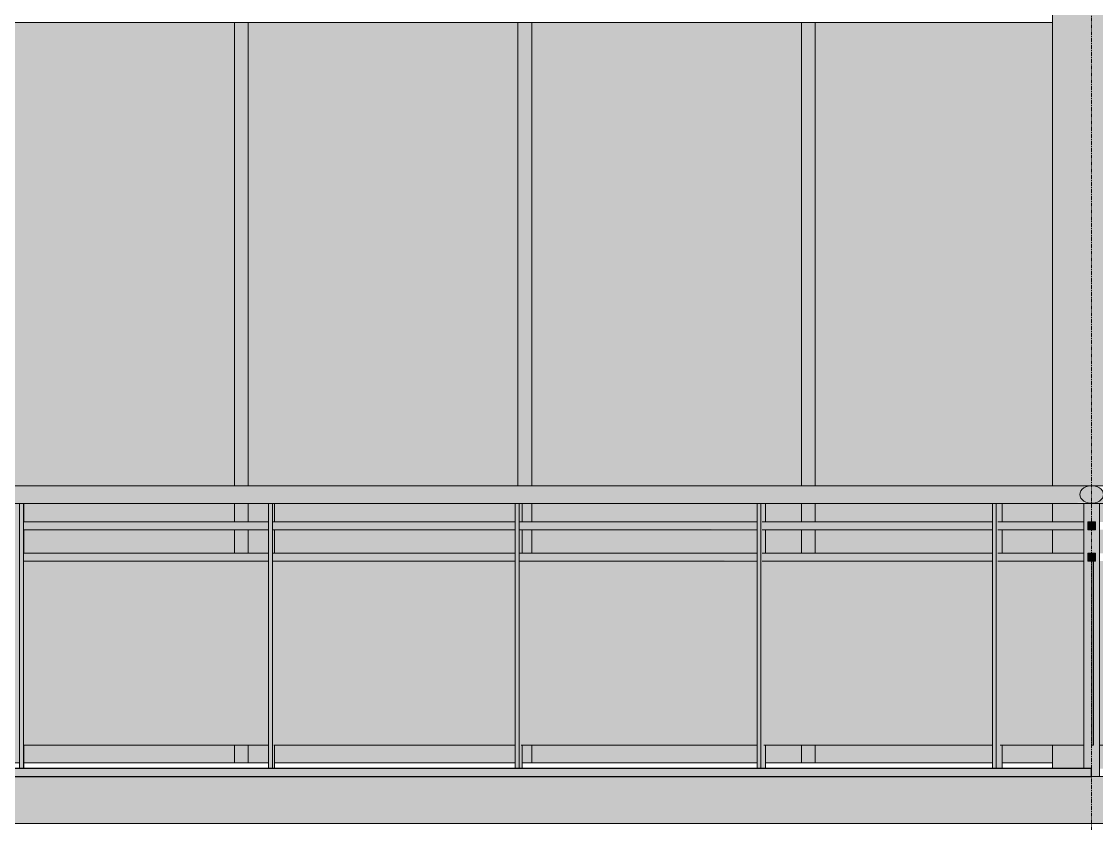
# Model space of a CAD drawing. Header units: inches. Extents: x -55396 to -733, y -290 to 853.
# Drawn here: x -23222.5 to -23085.3, y -6 to 96.4 of the extents above; entities that cross this region are included whole.
import ezdxf

# ---------------------------------------------------------------- set-up
doc = ezdxf.new("R2010")
doc.units = ezdxf.units.IN
doc.header["$MEASUREMENT"] = 0
doc.linetypes.add('Grid Line 1_2_', pattern=[0.875, 0.5, -0.125, 0.125, -0.125])
for name, color, linetype, lineweight in [('A-FLOR', 192, 'Continuous', 9), ('A-FLOR-HRAL', 11, 'Continuous', 9), ('A-GLAZ-CURT', 52, 'Continuous', 9), ('A-GLAZ-CWMG', 51, 'Continuous', 9), ('C-BLDG-PADS', 91, 'Continuous', 9), ('S-BEAM', 12, 'Continuous', 9), ('S-GRID', 1, 'Continuous', 9)]:
    doc.layers.add(name, color=color, linetype=linetype, lineweight=lineweight)

# ---------------------------------------------------------------- blocks, each defined once
blk = doc.blocks.new('Railing - 2_ x 1_2_-V100-Section 13')
at = {"layer": 'A-FLOR-HRAL'}
for points in [[(-23222.79, 1), (-23222.29, 1), (-23222.29, 34.87), (-23222.79, 34.87), (-23222.79, 17.96)], [(-23222.25, 1), (-23222.23, 1), (-23222.29, 1)]]:
    blk.add_hatch(color=256, dxfattribs=at).paths.add_polyline_path(points, flags=0)
for p, q in [((-23222.29, 34.87), (-23222.79, 34.87)), ((-23222.79, 1), (-23222.79, 34.87)), ((-23222.23, 34.87), (-23222.29, 34.87)), ((-23222.29, 1), (-23222.29, 34.87)), ((-23222.23, 32.5), (-23222.23, 34.87)), ((-23222.23, 28.5), (-23222.23, 31.5)), ((-23222.23, 1), (-23222.23, 4))]:
    blk.add_line(p, q, dxfattribs=at)
blk = doc.blocks.new('Railing - 2_ 8_-V101-Section 13')
at = {"layer": 'A-FLOR-HRAL'}
blk.add_hatch(color=256, dxfattribs=at).paths.add_polyline_path([(-23219.09, 4), (-23190.98, 4), (-23190.98, 27.5), (-23222.25, 27.5), (-23222.25, 4)], flags=0)
blk.add_line((-23222.29, 4), (-23190.98, 4), dxfattribs=at)
blk = doc.blocks.new('Railing - 2_ x 1_2_-V102-Section 13')
at = {"layer": 'A-FLOR-HRAL'}
for points in [[(-23190.98, 1), (-23190.48, 1), (-23190.48, 34.87), (-23190.98, 34.87), (-23190.98, 17.96)], [(-23190.32, 1), (-23190.25, 1), (-23190.32, 27.5), (-23190.43, 27.5), (-23190.43, 28.5), (-23190.25, 28.5), (-23190.25, 31.5), (-23190.43, 31.5), (-23190.43, 32.5), (-23190.25, 32.5), (-23190.25, 34.87), (-23190.48, 34.87), (-23190.48, 1)]]:
    blk.add_hatch(color=256, dxfattribs=at).paths.add_polyline_path(points, flags=0)
for p, q in [((-23190.48, 34.87), (-23190.98, 34.87)), ((-23190.98, 1), (-23190.98, 34.87)), ((-23190.25, 34.87), (-23190.48, 34.87)), ((-23190.48, 1), (-23190.48, 34.87)), ((-23190.25, 32.5), (-23190.25, 34.87)), ((-23190.25, 28.5), (-23190.25, 31.5)), ((-23190.25, 1), (-23190.25, 4))]:
    blk.add_line(p, q, dxfattribs=at)
blk = doc.blocks.new('Railing - 2_ 8_-V103-Section 13')
at = {"layer": 'A-FLOR-HRAL'}
blk.add_hatch(color=256, dxfattribs=at).paths.add_polyline_path([(-23159.5, 4), (-23159.5, 27.5), (-23190.32, 27.5), (-23190.32, 4), (-23184.53, 4)], flags=0)
blk.add_line((-23190.32, 4), (-23159.5, 4), dxfattribs=at)
blk = doc.blocks.new('Railing - 2_ x 1_2_-V104-Section 13')
at = {"layer": 'A-FLOR-HRAL'}
for points in [[(-23159.5, 1), (-23159.01, 1), (-23159.01, 34.87), (-23159.5, 34.87), (-23159.5, 17.96)], [(-23158.6, 1), (-23158.6, 4), (-23158.73, 4), (-23158.73, 27.5), (-23158.92, 27.5), (-23158.92, 28.5), (-23158.6, 28.5), (-23158.61, 31.5), (-23158.92, 31.5), (-23158.92, 32.5), (-23158.6, 32.5), (-23158.61, 34.87), (-23159.01, 34.87), (-23159.01, 1), (-23158.73, 1)]]:
    blk.add_hatch(color=256, dxfattribs=at).paths.add_polyline_path(points, flags=0)
for p, q in [((-23159.01, 34.87), (-23159.5, 34.87)), ((-23159.5, 1), (-23159.5, 34.87)), ((-23158.6, 34.87), (-23159.01, 34.87)), ((-23159.01, 1), (-23159.01, 34.87)), ((-23158.6, 32.5), (-23158.6, 34.87)), ((-23158.6, 28.5), (-23158.6, 31.5)), ((-23158.6, 1), (-23158.6, 4))]:
    blk.add_line(p, q, dxfattribs=at)
blk = doc.blocks.new('Railing - 2_ 8_-V105-Section 13')
at = {"layer": 'A-FLOR-HRAL'}
blk.add_hatch(color=256, dxfattribs=at).paths.add_polyline_path([(-23128.6, 4), (-23128.6, 27.5), (-23158.73, 27.5), (-23158.73, 4), (-23149.97, 4)], flags=0)
blk.add_line((-23158.73, 4), (-23128.6, 4), dxfattribs=at)
blk = doc.blocks.new('Railing - 2_ x 1_2_-V106-Section 13')
at = {"layer": 'A-FLOR-HRAL'}
for points in [[(-23128.6, 1), (-23128.12, 1), (-23128.12, 34.87), (-23128.6, 34.87), (-23128.6, 17.96)], [(-23127.73, 1), (-23127.54, 1), (-23127.54, 4), (-23127.73, 4), (-23127.73, 27.5), (-23127.98, 27.5), (-23127.98, 28.5), (-23127.54, 28.5), (-23127.54, 31.5), (-23127.98, 31.5), (-23127.98, 32.5), (-23127.54, 32.5), (-23127.54, 34.87), (-23128.12, 34.87), (-23128.12, 1)]]:
    blk.add_hatch(color=256, dxfattribs=at).paths.add_polyline_path(points, flags=0)
for p, q in [((-23128.12, 34.87), (-23128.6, 34.87)), ((-23128.6, 1), (-23128.6, 34.87)), ((-23127.54, 34.87), (-23128.12, 34.87)), ((-23128.12, 1), (-23128.12, 34.87)), ((-23127.54, 32.5), (-23127.54, 34.87)), ((-23127.54, 28.5), (-23127.54, 31.5)), ((-23127.54, 1), (-23127.54, 4))]:
    blk.add_line(p, q, dxfattribs=at)
blk = doc.blocks.new('Railing - 2_ 8_-V107-Section 13')
at = {"layer": 'A-FLOR-HRAL'}
blk.add_hatch(color=256, dxfattribs=at).paths.add_polyline_path([(-23115.41, 4), (-23098.53, 4), (-23098.53, 27.5), (-23127.73, 27.5), (-23127.73, 4)], flags=0)
blk.add_line((-23127.73, 4), (-23098.53, 4), dxfattribs=at)
blk = doc.blocks.new('Railing - 2_ x 1_2_-V108-Section 13')
at = {"layer": 'A-FLOR-HRAL'}
for points in [[(-23098.53, 1), (-23098.07, 1), (-23098.13, 34.87), (-23098.53, 34.87), (-23098.53, 17.96)], [(-23097.56, 1), (-23097.31, 1), (-23097.31, 4), (-23097.56, 4), (-23097.56, 27.5), (-23097.9, 27.5), (-23097.9, 28.5), (-23097.31, 28.5), (-23097.31, 31.5), (-23097.9, 31.5), (-23097.9, 32.5), (-23097.31, 32.5), (-23097.31, 34.87), (-23098.07, 34.87), (-23098.07, 1)]]:
    blk.add_hatch(color=256, dxfattribs=at).paths.add_polyline_path(points, flags=0)
for p, q in [((-23098.07, 34.87), (-23098.53, 34.87)), ((-23098.53, 1), (-23098.53, 34.87)), ((-23097.31, 34.87), (-23098.07, 34.87)), ((-23098.07, 1), (-23098.07, 34.87)), ((-23097.31, 32.5), (-23097.31, 34.87)), ((-23097.31, 28.5), (-23097.31, 31.5)), ((-23097.31, 1), (-23097.31, 4))]:
    blk.add_line(p, q, dxfattribs=at)
blk = doc.blocks.new('Railing - 2_ 8_-V109-Section 13')
at = {"layer": 'A-FLOR-HRAL'}
h = blk.add_hatch(color=256, dxfattribs=at)
h.paths.add_polyline_path([(-23086.89, 4), (-23086.89, 27.5), (-23097.56, 27.5), (-23097.56, 4)], flags=0)
h.paths.add_polyline_path([(-23084.89, 4), (-23073.16, 4), (-23073.16, 27.5), (-23084.89, 27.5), (-23084.89, 17.96)], flags=0)
for p, q in [((-23097.56, 4), (-23086.89, 4)), ((-23084.89, 4), (-23073.16, 4))]:
    blk.add_line(p, q, dxfattribs=at)
blk = doc.blocks.new('Railing - 2_ x 1_2_-V148-Section 13')
at = {"layer": 'A-FLOR-HRAL'}
h = blk.add_hatch(color=256, dxfattribs=at)
h.paths.add_polyline_path([(-23084.89, 0), (-23084.89, 34.87), (-23086.89, 34.87), (-23086.89, 1), (-23085.89, 1), (-23085.88, 0), (-23085.63, 0)], flags=0)
h.paths.add_polyline_path([(-23085.88, 4), (-23085.88, 27.5), (-23086.39, 27.5), (-23086.39, 28.5), (-23085.39, 28.5), (-23085.39, 27.5), (-23085.63, 27.5), (-23085.63, 4)], flags=0)
h.paths.add_polyline_path([(-23086.39, 31.5), (-23086.39, 32.5), (-23085.39, 32.5), (-23085.39, 31.5)], flags=0)
for p, q in [((-23084.89, 34.87), (-23086.89, 34.87)), ((-23086.89, 1), (-23086.89, 34.87)), ((-23084.89, 0), (-23084.89, 34.87))]:
    blk.add_line(p, q, dxfattribs=at)
blk = doc.blocks.new('Railing - 2_ 8_-V149-Section 13')
at = {"layer": 'A-FLOR-HRAL'}
blk.add_hatch(color=256, dxfattribs=at).paths.add_polyline_path([(-23085.63, 4), (-23085.63, 27.5), (-23085.88, 27.5), (-23085.88, 4)], flags=0)
for p, q in [((-23085.63, 27.5), (-23085.88, 27.5)), ((-23085.88, 27.5), (-23085.88, 4)), ((-23085.63, 4), (-23085.63, 27.5)), ((-23085.88, 4), (-23085.63, 4))]:
    blk.add_line(p, q, dxfattribs=at)
blk = doc.blocks.new('Railing - Railing-939582-Section 13')
at = {"layer": 'A-FLOR-HRAL'}
h = blk.add_hatch(color=256, dxfattribs=at)
h.paths.add_polyline_path([(-23204.64, 36), (-23087.36, 36), (-23087.3, 36.36), (-23087.09, 36.68), (-23086.56, 37), (-23086.05, 37.12), (-23233.26, 37.07), (-23233.26, 36), (-23206.46, 36)], flags=0)
h.paths.add_polyline_path([(-22878.44, 37.11), (-22879.5, 37.12), (-22878.46, 37.11)], flags=0)
for points in [[(-23085.73, 34.88), (-23085.14, 35.03), (-23084.68, 35.34), (-23084.42, 35.77), (-23084.42, 36.23), (-23084.68, 36.66), (-23085.14, 36.97), (-23085.73, 37.12), (-23086.35, 37.07), (-23086.89, 36.84), (-23087.26, 36.46), (-23087.36, 36.23), (-23087.36, 35.77), (-23087.1, 35.34), (-23086.64, 35.03), (-23086.05, 34.88)], [(-23085.89, 34.87), (-23080.32, 34.89), (-23080.31, 34.89), (-22995.11, 34.9), (-22981.4, 34.87), (-22872.72, 34.98), (-22872.15, 35.27), (-22872.01, 35.45), (-22871.84, 35.73), (-22871.87, 36), (-23084.39, 36), (-23084.68, 35.34), (-23085.14, 35.03), (-23085.84, 34.88)], [(-23085.39, 31.5), (-23085.39, 32.5), (-23086.39, 32.5), (-23086.39, 31.5)], [(-23085.39, 27.5), (-23085.39, 28.5), (-23086.39, 28.5), (-23086.39, 27.5)]]:
    blk.add_hatch(color=256, dxfattribs=at).paths.add_polyline_path(points, flags=0)
h = blk.add_hatch(color=256, dxfattribs=at)
h.paths.add_polyline_path([(-23228.23, 34.87), (-23098.13, 34.89), (-23086.38, 34.94), (-23086.97, 35.23), (-23087.27, 35.56), (-23087.36, 35.79), (-23087.36, 36), (-23233.26, 36), (-23233.26, 34.88), (-23228.89, 34.88)], flags=0)
h.paths.add_polyline_path([(-22874.66, 34.88), (-22875.08, 34.89), (-22874.86, 34.88)], flags=0)
h = blk.add_hatch(color=256, dxfattribs=at)
h.paths.add_polyline_path([(-23233.26, 31.5), (-23222.79, 31.5), (-23222.79, 32.5), (-23233.26, 32.5)], flags=0)
h.paths.add_polyline_path([(-23158.92, 31.5), (-23128.6, 31.59), (-23128.6, 32.5), (-23158.92, 32.5), (-23158.92, 32.2)], flags=0)
h.paths.add_polyline_path([(-23086.89, 31.5), (-23086.89, 32.5), (-23097.9, 32.5), (-23097.9, 31.5), (-23089.49, 31.5)], flags=0)
h.paths.add_polyline_path([(-23167.25, 31.5), (-23159.5, 31.5), (-23159.5, 32.5), (-23190.43, 32.5), (-23190.43, 31.5), (-23167.96, 31.5)], flags=0)
h.paths.add_polyline_path([(-23222.28, 31.5), (-23190.98, 31.5), (-23190.98, 32.5), (-23222.28, 32.5), (-23222.28, 31.66)], flags=0)
h.paths.add_polyline_path([(-23098.53, 31.5), (-23098.53, 32.5), (-23127.98, 32.5), (-23127.98, 31.5), (-23104.83, 31.5)], flags=0)
h = blk.add_hatch(color=256, dxfattribs=at)
h.paths.add_polyline_path([(-23233.26, 27.5), (-23222.79, 27.5), (-23222.79, 28.5), (-23233.26, 28.5), (-23233.26, 27.72)], flags=0)
h.paths.add_polyline_path([(-23159.5, 27.5), (-23159.5, 28.5), (-23190.43, 28.5), (-23190.43, 27.5), (-23167.25, 27.5)], flags=0)
h.paths.add_polyline_path([(-23222.28, 27.5), (-23190.98, 27.5), (-23190.98, 28.5), (-23222.28, 28.5), (-23222.28, 27.66)], flags=0)
h.paths.add_polyline_path([(-23092.65, 27.5), (-23086.89, 27.5), (-23086.89, 28.5), (-23097.9, 28.5), (-23097.9, 27.5)], flags=0)
h.paths.add_polyline_path([(-23149.97, 27.5), (-23128.6, 27.59), (-23128.6, 28.5), (-23158.92, 28.5), (-23158.92, 27.5), (-23155.09, 27.5)], flags=0)
h.paths.add_polyline_path([(-23104.83, 27.5), (-23098.53, 27.5), (-23098.53, 28.5), (-23127.98, 28.5), (-23127.98, 27.5), (-23115.41, 27.5)], flags=0)
for p, q in [((-23222.29, 32.5), (-23190.97, 32.5)), ((-23190.48, 32.5), (-23159.49, 32.5)), ((-23158.91, 32.5), (-23128.59, 32.5)), ((-23127.98, 32.5), (-23098.51, 32.5)), ((-23097.88, 32.5), (-23086.87, 32.5)), ((-23085.39, 32.5), (-23086.39, 32.5)), ((-23086.39, 32.5), (-23086.39, 31.5)), ((-23085.39, 31.5), (-23085.39, 32.5)), ((-23190.97, 31.5), (-23222.29, 31.5)), ((-23159.49, 31.5), (-23190.48, 31.5)), ((-23128.59, 31.5), (-23158.91, 31.5)), ((-23098.51, 31.5), (-23127.98, 31.5)), ((-23086.87, 31.5), (-23097.88, 31.5)), ((-23086.39, 31.5), (-23085.39, 31.5)), ((-23222.29, 28.5), (-23190.97, 28.5)), ((-23190.97, 27.5), (-23222.29, 27.5)), ((-23190.48, 28.5), (-23159.49, 28.5)), ((-23159.49, 27.5), (-23190.48, 27.5)), ((-23158.91, 28.5), (-23128.59, 28.5)), ((-23128.59, 27.5), (-23158.91, 27.5)), ((-23127.98, 28.5), (-23098.51, 28.5)), ((-23098.51, 27.5), (-23127.98, 27.5)), ((-23097.88, 28.5), (-23086.87, 28.5)), ((-23086.87, 27.5), (-23097.88, 27.5)), ((-23085.39, 28.5), (-23086.39, 28.5)), ((-23086.39, 28.5), (-23086.39, 27.5)), ((-23086.39, 27.5), (-23085.39, 27.5)), ((-23085.39, 27.5), (-23085.39, 28.5))]:
    blk.add_line(p, q, dxfattribs=at)
at = {"layer": 'A-FLOR-HRAL', "flags": 128}
for points in [[(-23016.41, 37.12), (-23019.05, 37.12), (-23028.81, 37.12), (-23038.8, 37.12), (-23049.01, 37.12), (-23059.42, 37.12), (-23070.03, 37.12), (-23080.81, 37.12), (-23091.77, 37.12), (-23102.88, 37.12), (-23114.14, 37.12), (-23125.53, 37.12), (-23137.04, 37.12), (-23148.66, 37.12), (-23160.37, 37.12), (-23172.16, 37.12), (-23184.02, 37.12), (-23195.93, 37.12), (-23207.89, 37.12), (-23219.87, 37.12), (-23231.87, 37.12), (-23233.26, 37.12)], [(-23084.39, 36), (-23084.42, 36.23), (-23084.52, 36.46), (-23084.68, 36.66), (-23084.89, 36.84), (-23085.14, 36.97), (-23085.43, 37.07), (-23085.73, 37.12), (-23086.05, 37.12), (-23086.35, 37.07), (-23086.64, 36.97), (-23086.89, 36.84), (-23087.1, 36.66), (-23087.26, 36.46), (-23087.36, 36.23), (-23087.39, 36)], [(-23085.89, 37.12), (-23075.02, 37.12)], [(-23087.39, 36), (-23087.36, 35.77), (-23087.26, 35.54), (-23087.1, 35.34), (-23086.89, 35.16), (-23086.64, 35.03), (-23086.35, 34.93), (-23086.05, 34.88), (-23085.73, 34.88), (-23085.43, 34.93), (-23085.14, 35.03), (-23084.89, 35.16), (-23084.68, 35.34), (-23084.52, 35.54), (-23084.42, 35.77), (-23084.39, 36)], [(-22991.23, 34.87), (-23000.25, 34.87), (-23009.52, 34.87), (-23019.05, 34.87), (-23028.81, 34.87), (-23038.8, 34.87), (-23049.01, 34.87), (-23059.42, 34.87), (-23070.03, 34.87), (-23080.81, 34.87), (-23091.77, 34.87), (-23102.88, 34.87), (-23114.14, 34.87), (-23125.53, 34.87), (-23137.04, 34.87), (-23148.66, 34.87), (-23160.37, 34.87), (-23172.16, 34.87), (-23184.02, 34.87), (-23195.93, 34.87), (-23207.89, 34.87), (-23219.87, 34.87), (-23231.87, 34.87), (-23233.26, 34.87)], [(-23085.89, 34.87), (-23075.02, 34.87)]]:
    blk.add_lwpolyline(points, dxfattribs=at)
at = {"layer": 'A-FLOR-HRAL'}
for points in [[(-23087.39, 36), (-23087.39, 36.04), (-23087.38, 36.07), (-23087.37, 36.11)], [(-23087.37, 35.89), (-23087.38, 35.93), (-23087.39, 35.96), (-23087.39, 36)]]:
    blk.add_open_spline(points, degree=3, dxfattribs=at)
for name in ['Railing - 2_ x 1_2_-V100-Section 13', 'Railing - 2_ x 1_2_-V102-Section 13', 'Railing - 2_ x 1_2_-V104-Section 13', 'Railing - 2_ x 1_2_-V106-Section 13', 'Railing - 2_ x 1_2_-V108-Section 13', 'Railing - 2_ x 1_2_-V148-Section 13', 'Railing - 2_ 8_-V101-Section 13', 'Railing - 2_ 8_-V103-Section 13', 'Railing - 2_ 8_-V105-Section 13', 'Railing - 2_ 8_-V107-Section 13', 'Railing - 2_ 8_-V109-Section 13', 'Railing - 2_ 8_-V149-Section 13']:
    blk.add_blockref(name, (0, 0))
blk = doc.blocks.new('columns and girder2 - one-V158-Section 13')
at = {"layer": 'S-BEAM'}
h = blk.add_hatch(color=256, dxfattribs=at)
h.paths.add_polyline_path([(-23080.89, 1), (-23080.89, 4), (-23084.89, 4), (-23084.89, 1)], flags=0)
h.paths.add_polyline_path([(-23090.89, 1), (-23086.89, 1), (-23086.89, 4), (-23090.89, 4)], flags=0)
h.paths.add_polyline_path([(-23084.89, 28.5), (-23080.89, 28.5), (-23080.89, 31.5), (-23084.89, 31.5)], flags=0)
h.paths.add_polyline_path([(-23086.89, 28.5), (-23086.89, 31.5), (-23090.89, 31.5), (-23090.89, 28.5), (-23089.49, 28.5)], flags=0)
h.paths.add_polyline_path([(-23080.89, 32.5), (-23080.89, 34.88), (-23090.89, 34.88), (-23090.89, 32.5), (-23086.89, 32.5), (-23086.89, 34.87), (-23084.89, 34.87), (-23084.89, 32.5)], flags=0)
h.paths.add_polyline_path([(-23086.06, 37.12), (-23080.89, 37.12), (-23080.89, 118.85), (-23090.89, 118.85), (-23090.89, 37.12), (-23086.08, 37.12)], flags=0)
for p, q in [((-23090.89, 118.85), (-23090.89, 37.12)), ((-23090.89, 34.88), (-23090.89, 32.5)), ((-23090.89, 31.5), (-23090.89, 28.5)), ((-23090.89, 4), (-23090.89, 1))]:
    blk.add_line(p, q, dxfattribs=at)
blk = doc.blocks.new('System Panel - Interior Glazing-V195-Section 13')
at = {"layer": 'A-GLAZ-CURT'}
h = blk.add_hatch(color=256, dxfattribs=at)
h.paths.add_polyline_path([(-23222.79, 1.75), (-23222.79, 27.5), (-23229.77, 27.5), (-23229.77, 1.75)], flags=0)
h.paths.add_polyline_path([(-23219.09, 1.75), (-23195.33, 1.75), (-23195.33, 4), (-23222.23, 4), (-23222.23, 1.75)], flags=0)
h.paths.add_polyline_path([(-23229.77, 28.5), (-23222.79, 28.5), (-23222.79, 31.5), (-23229.77, 31.5)], flags=0)
h.paths.add_polyline_path([(-23195.33, 28.5), (-23195.33, 31.5), (-23222.23, 31.5), (-23222.23, 28.5), (-23201.81, 28.5)], flags=0)
h.paths.add_polyline_path([(-23195.33, 32.5), (-23195.33, 34.88), (-23229.77, 34.88), (-23229.77, 32.5), (-23222.79, 32.5), (-23222.79, 34.87), (-23222.23, 34.87), (-23222.23, 32.5), (-23201.81, 32.5)], flags=0)
h.paths.add_polyline_path([(-23207.65, 37.11), (-23195.33, 37.12), (-23195.33, 96.25), (-23229.77, 96.25), (-23229.77, 37.12), (-23207.9, 37.11)], flags=0)
for p, q in [((-23195.33, 96.25), (-23229.77, 96.25)), ((-23229.77, 1.75), (-23222.79, 1.75)), ((-23222.23, 1.75), (-23195.33, 1.75))]:
    blk.add_line(p, q, dxfattribs=at)
blk = doc.blocks.new('System Panel - Interior Glazing-V196-Section 13')
at = {"layer": 'A-GLAZ-CURT'}
h = blk.add_hatch(color=256, dxfattribs=at)
h.paths.add_polyline_path([(-23190.25, 1.75), (-23159.5, 1.75), (-23159.5, 4), (-23190.25, 4)], flags=0)
h.paths.add_polyline_path([(-23190.98, 1.75), (-23190.98, 4), (-23193.58, 4), (-23193.58, 1.75)], flags=0)
h.paths.add_polyline_path([(-23190.25, 28.5), (-23159.5, 28.5), (-23159.5, 31.5), (-23190.25, 31.5)], flags=0)
h.paths.add_polyline_path([(-23193.58, 28.5), (-23190.98, 28.5), (-23190.98, 31.5), (-23193.58, 31.5)], flags=0)
h.paths.add_polyline_path([(-23184.53, 32.5), (-23159.5, 32.5), (-23159.5, 34.87), (-23193.58, 34.88), (-23193.58, 32.5), (-23190.98, 32.5), (-23190.98, 34.87), (-23190.25, 34.87), (-23190.25, 32.5)], flags=0)
h.paths.add_polyline_path([(-23159.8, 37.11), (-23159.14, 37.12), (-23159.14, 96.25), (-23193.58, 96.25), (-23193.58, 37.12), (-23160.04, 37.11)], flags=0)
for p, q in [((-23159.14, 96.25), (-23193.58, 96.25)), ((-23193.58, 1.75), (-23190.98, 1.75)), ((-23190.25, 1.75), (-23159.5, 1.75))]:
    blk.add_line(p, q, dxfattribs=at)
blk = doc.blocks.new('System Panel - Interior Glazing-V197-Section 13')
at = {"layer": 'A-GLAZ-CURT'}
h = blk.add_hatch(color=256, dxfattribs=at)
h.paths.add_polyline_path([(-23157.39, 1.75), (-23128.6, 1.75), (-23128.6, 4), (-23157.39, 4)], flags=0)
h.paths.add_polyline_path([(-23122.95, 1.75), (-23122.95, 4), (-23127.54, 4), (-23127.54, 1.75)], flags=0)
h.paths.add_polyline_path([(-23132.69, 28.5), (-23128.6, 28.59), (-23128.6, 31.5), (-23157.39, 31.5), (-23157.39, 28.5), (-23141.33, 28.5)], flags=0)
h.paths.add_polyline_path([(-23127.54, 28.5), (-23122.95, 28.5), (-23122.95, 31.5), (-23127.54, 31.5)], flags=0)
h.paths.add_polyline_path([(-23128.6, 32.5), (-23128.6, 34.87), (-23127.54, 34.87), (-23127.54, 32.5), (-23122.95, 32.5), (-23122.95, 34.88), (-23157.39, 34.88), (-23157.39, 32.5), (-23129.68, 32.5)], flags=0)
h.paths.add_polyline_path([(-23149.36, 37.1), (-23122.95, 37.12), (-23122.95, 96.25), (-23157.39, 96.25), (-23157.39, 37.12), (-23149.97, 37.11)], flags=0)
for p, q in [((-23122.95, 96.25), (-23157.39, 96.25)), ((-23157.39, 1.75), (-23128.6, 1.75)), ((-23127.54, 1.75), (-23122.95, 1.75))]:
    blk.add_line(p, q, dxfattribs=at)
blk = doc.blocks.new('System Panel - Interior Glazing-V198-Section 13')
at = {"layer": 'A-GLAZ-CURT'}
h = blk.add_hatch(color=256, dxfattribs=at)
h.paths.add_polyline_path([(-23121.2, 1.75), (-23098.53, 1.75), (-23098.53, 4), (-23121.2, 4)], flags=0)
h.paths.add_polyline_path([(-23090.89, 1.75), (-23090.89, 4), (-23097.31, 4), (-23097.31, 1.75)], flags=0)
h.paths.add_polyline_path([(-23104.83, 28.5), (-23098.53, 28.5), (-23098.53, 31.5), (-23121.2, 31.5), (-23121.2, 28.5), (-23106.77, 28.5)], flags=0)
h.paths.add_polyline_path([(-23090.89, 28.5), (-23090.89, 31.5), (-23097.31, 31.5), (-23097.31, 28.5), (-23092.65, 28.5)], flags=0)
h.paths.add_polyline_path([(-23115.41, 32.5), (-23098.53, 32.5), (-23098.53, 34.87), (-23097.31, 34.87), (-23097.31, 32.5), (-23090.89, 32.5), (-23090.93, 34.88), (-23121.2, 34.88), (-23121.2, 32.5), (-23117.18, 32.5)], flags=0)
h.paths.add_polyline_path([(-23110.93, 37.1), (-23090.89, 37.13), (-23090.89, 96.25), (-23121.2, 96.25), (-23121.2, 37.12), (-23110.44, 37.11)], flags=0)
for p, q in [((-23090.89, 96.25), (-23121.2, 96.25)), ((-23121.2, 1.75), (-23098.53, 1.75)), ((-23097.31, 1.75), (-23090.89, 1.75))]:
    blk.add_line(p, q, dxfattribs=at)
blk = doc.blocks.new('Rectangular Mullion - Interior 1_75_ x 4_5_-V238-Section 13')
at = {"layer": 'A-GLAZ-CWMG'}
h = blk.add_hatch(color=256, dxfattribs=at)
h.paths.add_polyline_path([(-23193.58, 1.75), (-23193.58, 4), (-23195.33, 4), (-23195.33, 1.75)], flags=0)
h.paths.add_polyline_path([(-23193.94, 28.5), (-23193.58, 28.5), (-23193.58, 31.5), (-23195.33, 31.5), (-23195.33, 28.5)], flags=0)
h.paths.add_polyline_path([(-23195.33, 32.5), (-23193.58, 32.5), (-23193.58, 34.88), (-23195.33, 34.88), (-23195.33, 32.6)], flags=0)
h.paths.add_polyline_path([(-23195.33, 37.12), (-23193.58, 37.12), (-23193.58, 96.25), (-23195.33, 96.25), (-23195.33, 37.12)], flags=0)
for p, q in [((-23195.33, 96.25), (-23193.58, 96.25)), ((-23195.33, 96.25), (-23195.33, 37.12)), ((-23193.58, 37.12), (-23193.58, 96.25)), ((-23195.33, 34.9), (-23195.33, 32.5)), ((-23193.58, 32.5), (-23193.58, 34.89)), ((-23195.33, 31.5), (-23195.33, 28.5)), ((-23193.58, 28.5), (-23193.58, 31.5)), ((-23195.33, 4), (-23195.33, 1.75)), ((-23193.58, 1.75), (-23193.58, 4)), ((-23193.58, 1.75), (-23195.33, 1.75))]:
    blk.add_line(p, q, dxfattribs=at)
blk = doc.blocks.new('Rectangular Mullion - Interior 1_75_ x 4_5_-V239-Section 13')
at = {"layer": 'A-GLAZ-CWMG'}
h = blk.add_hatch(color=256, dxfattribs=at)
h.paths.add_polyline_path([(-23158.6, 1.75), (-23157.39, 1.75), (-23157.39, 4), (-23158.6, 4)], flags=0)
h.paths.add_polyline_path([(-23158.6, 28.5), (-23157.39, 28.5), (-23157.39, 31.5), (-23158.6, 31.5)], flags=0)
h.paths.add_polyline_path([(-23157.39, 32.5), (-23157.39, 34.88), (-23158.6, 34.87), (-23158.6, 32.5)], flags=0)
h.paths.add_polyline_path([(-23159.14, 37.11), (-23157.39, 37.19), (-23157.39, 96.25), (-23159.14, 96.25), (-23159.14, 37.12)], flags=0)
for p, q in [((-23159.14, 96.25), (-23157.39, 96.25)), ((-23159.14, 96.25), (-23159.14, 37.1)), ((-23157.39, 37.12), (-23157.39, 96.25)), ((-23157.39, 32.5), (-23157.39, 34.88)), ((-23157.39, 28.5), (-23157.39, 31.5)), ((-23157.39, 1.75), (-23157.39, 4)), ((-23157.39, 1.75), (-23158.6, 1.75))]:
    blk.add_line(p, q, dxfattribs=at)
blk = doc.blocks.new('Rectangular Mullion - Interior 1_75_ x 4_5_-V240-Section 13')
at = {"layer": 'A-GLAZ-CWMG'}
h = blk.add_hatch(color=256, dxfattribs=at)
h.paths.add_polyline_path([(-23121.2, 1.75), (-23121.2, 4), (-23122.95, 4), (-23122.95, 1.75)], flags=0)
h.paths.add_polyline_path([(-23122.95, 28.5), (-23121.2, 28.5), (-23121.2, 31.5), (-23122.95, 31.5)], flags=0)
h.paths.add_polyline_path([(-23121.2, 32.5), (-23121.27, 34.88), (-23122.95, 34.88), (-23122.95, 32.5)], flags=0)
h.paths.add_polyline_path([(-23122.95, 37.12), (-23121.2, 37.12), (-23121.2, 96.25), (-23122.95, 96.25), (-23122.95, 37.12)], flags=0)
for p, q in [((-23122.95, 96.25), (-23121.2, 96.25)), ((-23122.95, 96.25), (-23122.95, 37.1)), ((-23121.2, 37.12), (-23121.2, 96.25)), ((-23122.95, 34.88), (-23122.95, 32.5)), ((-23121.2, 32.5), (-23121.2, 34.89)), ((-23122.95, 31.5), (-23122.95, 28.5)), ((-23121.2, 28.5), (-23121.2, 31.5)), ((-23122.95, 4), (-23122.95, 1.75)), ((-23121.2, 1.75), (-23121.2, 4)), ((-23121.2, 1.75), (-23122.95, 1.75))]:
    blk.add_line(p, q, dxfattribs=at)

msp = doc.modelspace()

# ---------------------------------------------------------------- hatches: boundary and pattern name
at = {"layer": 'A-FLOR'}
msp.add_hatch(color=256, dxfattribs=at).paths.add_polyline_path([(-23875.71, 0), (-23085.89, 0), (-23085.89, 1), (-24603.39, 1), (-24603.39, 0), (-23910.27, 0)], flags=0)
at = {"layer": 'C-BLDG-PADS'}
h = msp.add_hatch(dxfattribs=at)
h.set_pattern_fill('FP_2', color=256, style=0, pattern_type=2)
h.set_pattern_definition([(50, (-26138.86, 100.19), (55.0854, -4.81984), [5.76, -63.36]), (355, (-26138.86, 100.19), (-10.6557, 57.7685), [4.608, -50.688]), (100.451, (-26134.267, 99.787), (44.4295, 52.94866), [4.895, -53.848]), (46.184, (-26138.86, 115.55), (81.9644, -12.7121), [8.64, -95.04]), (96.636, (-26132.03, 114.49), (71.7815, 74.8124), [7.343, -80.772]), (351.184, (-26138.86, 115.55), (71.782, 74.8124), [6.912, -76.032]), (21, (-26131.18, 111.71), (45.84207, -30.92146), [5.76, -63.36]), (326, (-26131.18, 111.71), (18.6871, 55.6915), [4.608, -50.688]), (71.451, (-26127.357, 109.13), (64.5289, 24.7701), [4.895, -53.848]), (37.5, (-26138.858, 100.189), (0.93389, 25.56682), [2.534, -47.539, 2.534, -48.922, -50.88]), (37.5, (-26138.858, 100.189), (0.93389, 25.56682), [-101.53, 2.534, -48.346]), (7.5, (-26138.858, 100.19), (20.20404, 30.2913), [2.534, -26.803, 2.534, -46.387, -19.392]), (7.5, (-26138.858, 100.19), (20.20404, 30.2913), [-78.259, 2.534, -16.858]), (327.5, (-26155.984, 100.19), (40.99778, -1.7324), [2.534, -16.666, 2.534, -57.37, -79.488]), (327.5, (-26155.984, 100.19), (40.99778, -1.7324), [-79.104, 2.534, -76.954]), (317.5, (-26163.664, 100.19), (44.78888, 7.68784), [2.534, -22.426, 2.534, -37.248, -56.448]), (317.5, (-26163.664, 100.19), (44.78888, 7.68784), [-64.742, 2.534, -53.914])])
h.paths.add_polyline_path([(-26273.39, -6), (-22066.14, -6), (-22066.14, 0), (-26273.39, 0), (-26273.39, -1.58)], flags=0)

# ---------------------------------------------------------------- linework, layer by layer
at = {"layer": 'A-FLOR', "lineweight": 25}
for p, q in [((-23085.89, 1), (-26010.64, 1)), ((-26010.64, 0), (-23085.89, 0)), ((-23085.89, 0), (-23085.89, 1))]:
    msp.add_line(p, q, dxfattribs=at)
at = {"layer": 'C-BLDG-PADS'}
for p, q in [((-22070.39, 0), (-26270.64, 0)), ((-26273.39, -6), (-22066.14, -6))]:
    msp.add_line(p, q, dxfattribs=at)
at = {"layer": 'S-GRID', "linetype": 'Grid Line 1_2_'}
msp.add_line((-23085.89, -132), (-23085.89, 573.76), dxfattribs=at)
msp.add_line((-23085.89, -132), (-23085.89, 573.76), dxfattribs=at)

# ---------------------------------------------------------------- block references
at = {"layer": 'A-FLOR-HRAL'}
msp.add_blockref('Railing - Railing-939582-Section 13', (0, 0), dxfattribs=at)
at = {"layer": 'A-GLAZ-CURT'}
for name in ['System Panel - Interior Glazing-V195-Section 13', 'System Panel - Interior Glazing-V196-Section 13', 'System Panel - Interior Glazing-V197-Section 13', 'System Panel - Interior Glazing-V198-Section 13']:
    msp.add_blockref(name, (0, 0), dxfattribs=at)
at = {"layer": 'A-GLAZ-CWMG'}
for name in ['Rectangular Mullion - Interior 1_75_ x 4_5_-V238-Section 13', 'Rectangular Mullion - Interior 1_75_ x 4_5_-V239-Section 13', 'Rectangular Mullion - Interior 1_75_ x 4_5_-V240-Section 13']:
    msp.add_blockref(name, (0, 0), dxfattribs=at)
at = {"layer": 'S-BEAM'}
msp.add_blockref('columns and girder2 - one-V158-Section 13', (0, 0), dxfattribs=at)

doc.saveas('drawing.dxf')
